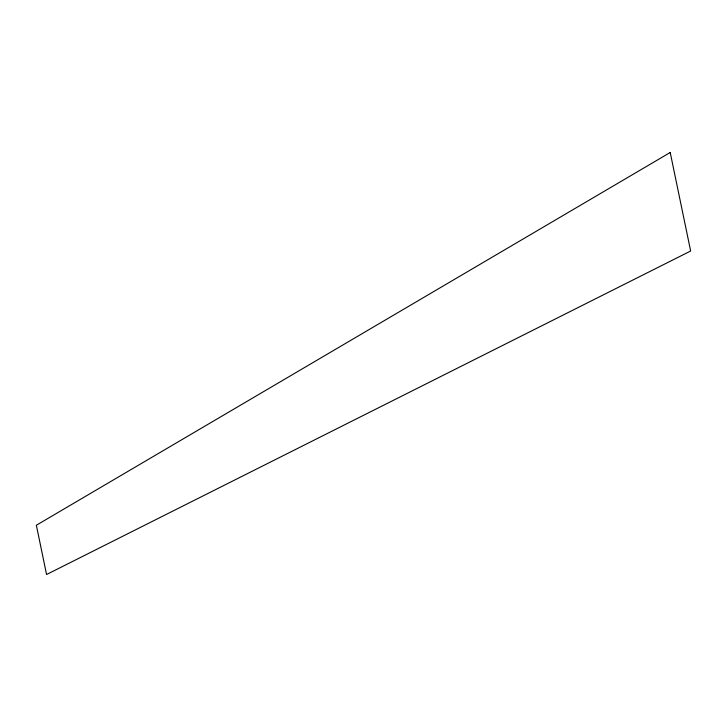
<?xml version="1.0" encoding="UTF-8"?>
<svg xmlns="http://www.w3.org/2000/svg" width="727" height="727" viewBox="0 0 727 727"><rect width="100%" height="100%" fill="white"/><g stroke="black" fill="none" stroke-linecap="round" stroke-linejoin="round"><path stroke-width="1.09" d="M670.212 152.488L36.35 525.248L46.564 574.512L690.65 251.015L670.212 152.488"/></g></svg>
